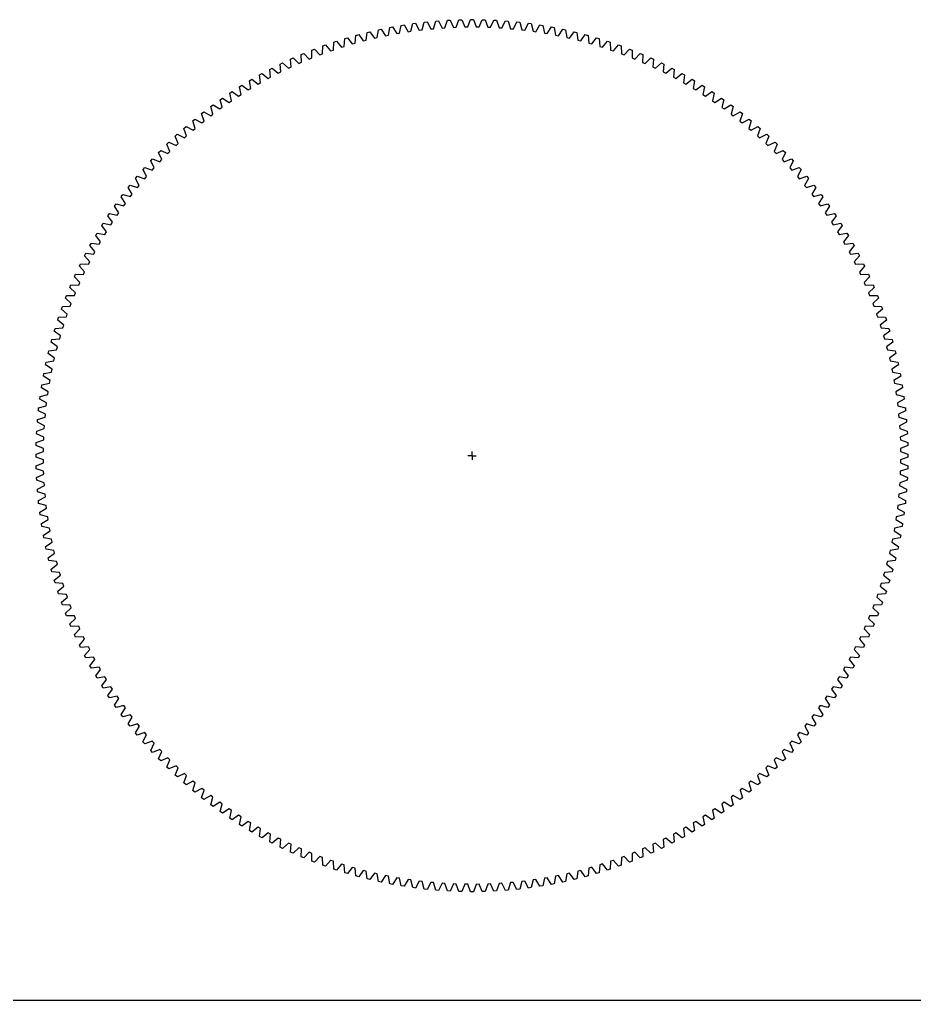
# Model space of a CAD drawing. Header units: millimetres. Extents: x -625 to 2141, y 5 to 1552.
# Drawn here: x -373.2 to -263.3, y 5 to 125.5 of the extents above; entities that cross this region are included whole.
import ezdxf

# ---------------------------------------------------------------- set-up
doc = ezdxf.new("R2010")
doc.units = ezdxf.units.MM

msp = doc.modelspace()

# ---------------------------------------------------------------- linework, layer by layer
at = {"color": 7, "true_color": 0xffffff}
for p, q in [((-322.35, 124.35), (-322.08, 125.28)), ((-322.08, 125.28), (-321.73, 125.31)), ((-321.73, 125.31), (-321.31, 124.43)), ((-320.96, 124.46), (-320.65, 125.38)), ((-320.65, 125.38), (-320.31, 125.4)), ((-320.31, 125.4), (-319.91, 124.51)), ((-319.56, 124.53), (-319.23, 125.44)), ((-319.23, 125.44), (-318.88, 125.45)), ((-318.88, 125.45), (-318.51, 124.56)), ((-318.15, 124.56), (-317.8, 125.46)), ((-317.8, 125.46), (-317.46, 125.46)), ((-317.46, 125.46), (-317.11, 124.56)), ((-316.75, 124.56), (-316.38, 125.45)), ((-316.38, 125.45), (-316.03, 125.44)), ((-316.03, 125.44), (-315.7, 124.53)), ((-315.35, 124.52), (-314.95, 125.4)), ((-314.95, 125.4), (-314.61, 125.38)), ((-314.61, 125.38), (-314.3, 124.46)), ((-313.95, 124.44), (-313.53, 125.31)), ((-313.53, 125.31), (-313.18, 125.28)), ((-313.18, 125.28), (-312.91, 124.35)), ((-329.27, 123.26), (-329.12, 124.22)), ((-329.12, 124.22), (-328.78, 124.29)), ((-328.78, 124.29), (-328.25, 123.48)), ((-327.9, 123.55), (-327.72, 124.5)), ((-327.72, 124.5), (-327.38, 124.57)), ((-327.38, 124.57), (-326.87, 123.75)), ((-326.52, 123.81), (-326.32, 124.75)), ((-326.32, 124.75), (-325.98, 124.81)), ((-325.98, 124.81), (-325.49, 123.97)), ((-325.14, 124.03), (-324.91, 124.97)), ((-324.91, 124.97), (-324.56, 125.01)), ((-324.56, 125.01), (-324.1, 124.16)), ((-323.75, 124.21), (-323.5, 125.14)), ((-323.5, 125.14), (-323.15, 125.18)), ((-323.15, 125.18), (-322.7, 124.32)), ((-312.55, 124.32), (-312.11, 125.18)), ((-312.11, 125.18), (-311.76, 125.14)), ((-311.76, 125.14), (-311.51, 124.21)), ((-311.16, 124.17), (-310.7, 125.01)), ((-310.7, 125.01), (-310.35, 124.97)), ((-310.35, 124.97), (-310.12, 124.03)), ((-309.77, 123.98), (-309.28, 124.81)), ((-309.28, 124.81), (-308.94, 124.75)), ((-308.94, 124.75), (-308.74, 123.81)), ((-308.39, 123.75), (-307.88, 124.57)), ((-307.88, 124.57), (-307.54, 124.5)), ((-307.54, 124.5), (-307.36, 123.55)), ((-307.01, 123.48), (-306.48, 124.29)), ((-306.48, 124.29), (-306.14, 124.22)), ((-306.14, 124.22), (-305.99, 123.26)), ((-333.33, 122.17), (-333.26, 123.13)), ((-333.26, 123.13), (-332.92, 123.23)), ((-332.92, 123.23), (-332.33, 122.47)), ((-331.99, 122.57), (-331.89, 123.53)), ((-331.89, 123.53), (-331.55, 123.62)), ((-331.55, 123.62), (-330.98, 122.84)), ((-330.63, 122.93), (-330.51, 123.89)), ((-330.51, 123.89), (-330.17, 123.97)), ((-330.17, 123.97), (-329.62, 123.18)), ((-305.64, 123.18), (-305.09, 123.97)), ((-305.09, 123.97), (-304.75, 123.89)), ((-304.75, 123.89), (-304.63, 122.93)), ((-304.28, 122.85), (-303.71, 123.62)), ((-303.71, 123.62), (-303.37, 123.53)), ((-303.37, 123.53), (-303.27, 122.57)), ((-302.93, 122.47), (-302.34, 123.23)), ((-302.34, 123.23), (-302, 123.13)), ((-302, 123.13), (-301.93, 122.17)), ((-337.29, 121.72), (-336.97, 121.85)), ((-337.29, 120.76), (-337.29, 121.72)), ((-336.97, 121.85), (-336.31, 121.14)), ((-335.98, 121.26), (-335.96, 122.23)), ((-335.96, 122.23), (-335.63, 122.35)), ((-335.63, 122.35), (-335, 121.62)), ((-334.66, 121.73), (-334.61, 122.7)), ((-334.61, 122.7), (-334.28, 122.81)), ((-334.28, 122.81), (-333.67, 122.06)), ((-301.59, 122.06), (-300.98, 122.81)), ((-300.98, 122.81), (-300.65, 122.7)), ((-300.65, 122.7), (-300.6, 121.73)), ((-300.26, 121.62), (-299.63, 122.35)), ((-299.63, 122.35), (-299.3, 122.23)), ((-299.3, 122.23), (-299.28, 121.26)), ((-298.95, 121.14), (-298.29, 121.85)), ((-298.29, 121.85), (-297.97, 121.72)), ((-297.97, 121.72), (-297.97, 120.75)), ((-339.92, 120.61), (-339.6, 120.75)), ((-339.86, 119.64), (-339.92, 120.61)), ((-339.6, 120.75), (-338.91, 120.07)), ((-338.61, 121.18), (-338.29, 121.32)), ((-338.58, 120.22), (-338.61, 121.18)), ((-338.29, 121.32), (-337.62, 120.62)), ((-297.64, 120.62), (-296.97, 121.32)), ((-296.97, 121.32), (-296.65, 121.18)), ((-296.65, 121.18), (-296.68, 120.21)), ((-296.35, 120.07), (-295.66, 120.75)), ((-295.66, 120.75), (-295.34, 120.61)), ((-295.34, 120.61), (-295.4, 119.64)), ((-342.48, 119.35), (-342.17, 119.51)), ((-342.37, 118.39), (-342.48, 119.35)), ((-342.17, 119.51), (-341.44, 118.87)), ((-341.2, 119.99), (-340.89, 120.15)), ((-341.13, 119.03), (-341.2, 119.99)), ((-340.89, 120.15), (-340.18, 119.49)), ((-295.08, 119.49), (-294.37, 120.15)), ((-294.37, 120.15), (-294.05, 119.99)), ((-294.05, 119.99), (-294.14, 119.03)), ((-293.82, 118.87), (-293.09, 119.51)), ((-293.09, 119.51), (-292.78, 119.35)), ((-292.78, 119.35), (-292.89, 118.39)), ((-344.97, 117.96), (-344.66, 118.14)), ((-344.66, 118.14), (-343.91, 117.54)), ((-343.73, 118.67), (-343.42, 118.84)), ((-343.6, 117.72), (-343.73, 118.67)), ((-343.42, 118.84), (-342.68, 118.22)), ((-292.58, 118.22), (-291.84, 118.84)), ((-291.84, 118.84), (-291.53, 118.67)), ((-291.53, 118.67), (-291.66, 117.71)), ((-291.35, 117.54), (-290.6, 118.14)), ((-290.6, 118.14), (-290.29, 117.96)), ((-346.18, 117.22), (-345.89, 117.4)), ((-346, 116.27), (-346.18, 117.22)), ((-345.89, 117.4), (-345.11, 116.82)), ((-344.81, 117.01), (-344.97, 117.96)), ((-290.29, 117.96), (-290.45, 117.01)), ((-290.15, 116.82), (-289.37, 117.4)), ((-289.37, 117.4), (-289.08, 117.22)), ((-289.08, 117.22), (-289.26, 116.27)), ((-348.55, 115.63), (-348.27, 115.83)), ((-348.32, 114.7), (-348.55, 115.63)), ((-348.27, 115.83), (-347.46, 115.3)), ((-347.38, 116.44), (-347.09, 116.63)), ((-347.17, 115.5), (-347.38, 116.44)), ((-347.09, 116.63), (-346.3, 116.07)), ((-288.96, 116.08), (-288.17, 116.63)), ((-288.17, 116.63), (-287.88, 116.44)), ((-287.88, 116.44), (-288.09, 115.5)), ((-287.8, 115.3), (-286.99, 115.83)), ((-286.99, 115.83), (-286.71, 115.63)), ((-286.71, 115.63), (-286.94, 114.69)), ((-349.71, 114.79), (-349.43, 115)), ((-349.45, 113.86), (-349.71, 114.79)), ((-349.43, 115), (-348.61, 114.49)), ((-286.65, 114.49), (-285.83, 115)), ((-285.83, 115), (-285.55, 114.79)), ((-285.55, 114.79), (-285.81, 113.86)), ((-351.94, 113.03), (-351.67, 113.25)), ((-351.67, 113.25), (-350.83, 112.78)), ((-350.84, 113.92), (-350.56, 114.14)), ((-350.55, 113), (-350.84, 113.92)), ((-350.56, 114.14), (-349.73, 113.65)), ((-285.53, 113.65), (-284.7, 114.14)), ((-284.42, 113.93), (-284.71, 113)), ((-284.7, 114.14), (-284.42, 113.93)), ((-284.43, 112.78), (-283.59, 113.25)), ((-283.59, 113.25), (-283.32, 113.03)), ((-353.02, 112.1), (-352.76, 112.33)), ((-352.69, 111.19), (-353.02, 112.1)), ((-352.76, 112.33), (-351.9, 111.88)), ((-351.64, 112.11), (-351.94, 113.03)), ((-283.32, 113.03), (-283.62, 112.11)), ((-283.35, 111.88), (-282.5, 112.33)), ((-282.24, 112.1), (-282.57, 111.19)), ((-282.5, 112.33), (-282.24, 112.1)), ((-354.08, 111.14), (-353.83, 111.38)), ((-353.73, 110.24), (-354.08, 111.14)), ((-353.83, 111.38), (-352.96, 110.95)), ((-282.3, 110.95), (-281.43, 111.38)), ((-281.18, 111.14), (-281.53, 110.24)), ((-281.43, 111.38), (-281.18, 111.14)), ((-355.11, 110.16), (-354.86, 110.4)), ((-354.74, 109.27), (-355.11, 110.16)), ((-354.86, 110.4), (-353.98, 110)), ((-281.28, 110), (-280.4, 110.4)), ((-280.15, 110.16), (-280.53, 109.27)), ((-280.4, 110.4), (-280.15, 110.16)), ((-356.12, 109.15), (-355.87, 109.4)), ((-355.72, 108.27), (-356.12, 109.15)), ((-355.87, 109.4), (-354.98, 109.02)), ((-280.27, 109.02), (-279.39, 109.4)), ((-279.14, 109.15), (-279.54, 108.27)), ((-279.39, 109.4), (-279.14, 109.15)), ((-358.04, 107.04), (-357.81, 107.31)), ((-357.81, 107.31), (-356.91, 106.98)), ((-357.1, 108.11), (-356.86, 108.37)), ((-356.67, 107.24), (-357.1, 108.11)), ((-356.86, 108.37), (-355.96, 108.01)), ((-279.3, 108.01), (-278.4, 108.36)), ((-278.16, 108.11), (-278.59, 107.24)), ((-278.4, 108.36), (-278.16, 108.11)), ((-278.35, 106.98), (-277.44, 107.31)), ((-277.44, 107.31), (-277.21, 107.04)), ((-358.97, 105.96), (-358.74, 106.23)), ((-358.74, 106.23), (-357.82, 105.92)), ((-357.6, 106.19), (-358.04, 107.04)), ((-277.21, 107.04), (-277.66, 106.19)), ((-277.43, 105.92), (-276.52, 106.23)), ((-276.52, 106.23), (-276.29, 105.96)), ((-359.86, 104.84), (-359.64, 105.12)), ((-359.37, 104.01), (-359.86, 104.84)), ((-359.64, 105.12), (-358.72, 104.84)), ((-358.5, 105.11), (-358.97, 105.96)), ((-276.29, 105.96), (-276.77, 105.11)), ((-276.54, 104.84), (-275.62, 105.12)), ((-275.4, 104.84), (-275.9, 104.01)), ((-275.62, 105.12), (-275.4, 104.84)), ((-360.72, 103.71), (-360.51, 103.99)), ((-360.2, 102.89), (-360.72, 103.71)), ((-360.51, 103.99), (-359.58, 103.73)), ((-275.68, 103.73), (-274.75, 103.99)), ((-274.54, 103.71), (-275.06, 102.89)), ((-274.75, 103.99), (-274.54, 103.71)), ((-361.55, 102.55), (-361.35, 102.84)), ((-361.01, 101.75), (-361.55, 102.55)), ((-361.35, 102.84), (-360.41, 102.6)), ((-274.85, 102.6), (-273.91, 102.84)), ((-273.71, 102.55), (-274.25, 101.75)), ((-273.91, 102.84), (-273.71, 102.55)), ((-362.35, 101.37), (-362.16, 101.66)), ((-361.79, 100.58), (-362.35, 101.37)), ((-362.16, 101.66), (-361.21, 101.45)), ((-274.05, 101.45), (-273.1, 101.66)), ((-272.91, 101.37), (-273.47, 100.58)), ((-273.1, 101.66), (-272.91, 101.37)), ((-363.12, 100.17), (-362.93, 100.47)), ((-362.54, 99.4), (-363.12, 100.17)), ((-362.93, 100.47), (-361.98, 100.28)), ((-273.27, 100.28), (-272.33, 100.47)), ((-272.14, 100.17), (-272.72, 99.39)), ((-272.33, 100.47), (-272.14, 100.17)), ((-363.85, 98.95), (-363.68, 99.25)), ((-363.26, 98.19), (-363.85, 98.95)), ((-363.68, 99.25), (-362.72, 99.09)), ((-272.54, 99.09), (-271.58, 99.25)), ((-271.4, 98.95), (-272.01, 98.19)), ((-271.58, 99.25), (-271.4, 98.95)), ((-364.56, 97.71), (-364.39, 98.01)), ((-363.94, 96.97), (-364.56, 97.71)), ((-364.39, 98.01), (-363.43, 97.88)), ((-271.83, 97.88), (-270.87, 98.01)), ((-270.7, 97.71), (-271.32, 96.96)), ((-270.87, 98.01), (-270.7, 97.71)), ((-365.23, 96.45), (-365.07, 96.76)), ((-364.59, 95.72), (-365.23, 96.45)), ((-365.07, 96.76), (-364.1, 96.65)), ((-271.15, 96.65), (-270.19, 96.76)), ((-270.03, 96.45), (-270.67, 95.72)), ((-270.19, 96.76), (-270.03, 96.45)), ((-365.86, 95.17), (-365.71, 95.49)), ((-365.21, 94.47), (-365.86, 95.17)), ((-365.71, 95.49), (-364.75, 95.41)), ((-270.51, 95.41), (-269.55, 95.49)), ((-269.4, 95.17), (-270.05, 94.46)), ((-269.55, 95.49), (-269.4, 95.17)), ((-366.47, 93.88), (-366.32, 94.2)), ((-366.32, 94.2), (-365.36, 94.15)), ((-269.9, 94.15), (-268.94, 94.2)), ((-268.94, 94.2), (-268.79, 93.88)), ((-367.03, 92.57), (-366.9, 92.9)), ((-366.9, 92.9), (-365.93, 92.87)), ((-365.79, 93.19), (-366.47, 93.88)), ((-268.79, 93.88), (-269.47, 93.19)), ((-269.33, 92.87), (-268.36, 92.9)), ((-268.36, 92.9), (-268.23, 92.57)), ((-367.57, 91.25), (-367.44, 91.58)), ((-367.44, 91.58), (-366.47, 91.57)), ((-366.34, 91.9), (-367.03, 92.57)), ((-268.23, 92.57), (-268.92, 91.9)), ((-268.79, 91.57), (-267.82, 91.58)), ((-267.82, 91.58), (-267.69, 91.25)), ((-366.86, 90.6), (-367.57, 91.25)), ((-267.69, 91.25), (-268.41, 90.6)), ((-368.06, 89.91), (-367.95, 90.24)), ((-367.34, 89.28), (-368.06, 89.91)), ((-367.95, 90.24), (-366.98, 90.27)), ((-268.28, 90.27), (-267.31, 90.24)), ((-267.2, 89.91), (-267.93, 89.28)), ((-267.31, 90.24), (-267.2, 89.91)), ((-368.52, 88.57), (-368.42, 88.9)), ((-367.78, 87.95), (-368.52, 88.57)), ((-368.42, 88.9), (-367.45, 88.95)), ((-267.81, 88.95), (-266.84, 88.9)), ((-266.73, 88.57), (-267.48, 87.95)), ((-266.84, 88.9), (-266.73, 88.57)), ((-368.95, 87.21), (-368.85, 87.54)), ((-368.19, 86.61), (-368.95, 87.21)), ((-368.85, 87.54), (-367.88, 87.61)), ((-267.37, 87.61), (-266.41, 87.54)), ((-266.31, 87.21), (-267.07, 86.61)), ((-266.41, 87.54), (-266.31, 87.21)), ((-369.34, 85.83), (-369.25, 86.17)), ((-368.56, 85.26), (-369.34, 85.83)), ((-369.25, 86.17), (-368.28, 86.27)), ((-266.97, 86.27), (-266.01, 86.17)), ((-265.92, 85.83), (-266.7, 85.26)), ((-266.01, 86.17), (-265.92, 85.83)), ((-369.69, 84.45), (-369.61, 84.79)), ((-368.9, 83.9), (-369.69, 84.45)), ((-369.61, 84.79), (-368.65, 84.92)), ((-266.61, 84.92), (-265.65, 84.79)), ((-265.57, 84.45), (-266.36, 83.9)), ((-265.65, 84.79), (-265.57, 84.45)), ((-370.01, 83.06), (-369.93, 83.4)), ((-369.93, 83.4), (-368.98, 83.55)), ((-266.28, 83.55), (-265.33, 83.4)), ((-265.33, 83.4), (-265.25, 83.06)), ((-370.28, 81.66), (-370.22, 82.01)), ((-370.22, 82.01), (-369.27, 82.18)), ((-369.2, 82.53), (-370.01, 83.06)), ((-265.25, 83.06), (-266.06, 82.53)), ((-265.99, 82.18), (-265.04, 82.01)), ((-265.04, 82.01), (-264.97, 81.66)), ((-370.47, 80.6), (-369.52, 80.81)), ((-369.46, 81.15), (-370.28, 81.66)), ((-264.97, 81.66), (-265.8, 81.15)), ((-265.73, 80.81), (-264.79, 80.6)), ((-370.53, 80.26), (-370.47, 80.6)), ((-369.69, 79.77), (-370.53, 80.26)), ((-264.73, 80.26), (-265.57, 79.77)), ((-264.79, 80.6), (-264.73, 80.26)), ((-370.73, 78.85), (-370.68, 79.19)), ((-369.88, 78.38), (-370.73, 78.85)), ((-370.68, 79.19), (-369.74, 79.42)), ((-265.52, 79.42), (-264.58, 79.19)), ((-264.53, 78.85), (-265.38, 78.38)), ((-264.58, 79.19), (-264.53, 78.85)), ((-370.89, 77.43), (-370.86, 77.78)), ((-370.04, 76.99), (-370.89, 77.43)), ((-370.86, 77.78), (-369.92, 78.03)), ((-265.33, 78.03), (-264.4, 77.78)), ((-264.36, 77.43), (-265.22, 76.99)), ((-264.4, 77.78), (-264.36, 77.43)), ((-371.02, 76.01), (-371, 76.36)), ((-370.15, 75.59), (-371.02, 76.01)), ((-371, 76.36), (-370.07, 76.64)), ((-265.19, 76.64), (-264.26, 76.36)), ((-264.24, 76.01), (-265.11, 75.59)), ((-264.26, 76.36), (-264.24, 76.01)), ((-371.11, 74.59), (-371.09, 74.94)), ((-371.09, 74.94), (-370.17, 75.24)), ((-265.08, 75.24), (-264.17, 74.94)), ((-264.17, 74.94), (-264.15, 74.59)), ((-371.17, 73.16), (-371.16, 73.51)), ((-371.16, 73.51), (-370.24, 73.84)), ((-370.23, 74.19), (-371.11, 74.59)), ((-264.15, 74.59), (-265.03, 74.19)), ((-265.01, 73.84), (-264.1, 73.51)), ((-264.1, 73.51), (-264.09, 73.16)), ((-371.18, 72.09), (-370.28, 72.44)), ((-370.27, 72.79), (-371.17, 73.16)), ((-264.09, 73.16), (-264.99, 72.79)), ((-264.98, 72.44), (-264.08, 72.09)), ((-371.18, 71.74), (-371.18, 72.09)), ((-370.28, 71.39), (-371.18, 71.74)), ((-264.08, 71.74), (-264.98, 71.39)), ((-264.08, 72.09), (-264.08, 71.74)), ((-371.17, 70.66), (-370.27, 71.04)), ((-371.16, 70.31), (-371.17, 70.66)), ((-370.25, 69.99), (-371.16, 70.31)), ((-264.1, 70.31), (-265.02, 69.99)), ((-264.98, 71.04), (-264.09, 70.66)), ((-264.09, 70.66), (-264.1, 70.31)), ((-371.11, 69.24), (-370.23, 69.63)), ((-371.09, 68.89), (-371.11, 69.24)), ((-370.18, 68.59), (-371.09, 68.89)), ((-264.17, 68.89), (-265.08, 68.59)), ((-265.03, 69.63), (-264.15, 69.24)), ((-264.15, 69.24), (-264.17, 68.89)), ((-371.02, 67.81), (-370.15, 68.24)), ((-370.99, 67.47), (-371.02, 67.81)), ((-370.07, 67.19), (-370.99, 67.47)), ((-264.26, 67.47), (-265.19, 67.19)), ((-265.11, 68.24), (-264.24, 67.81)), ((-264.24, 67.81), (-264.26, 67.47)), ((-370.9, 66.39), (-370.03, 66.84)), ((-370.86, 66.05), (-370.9, 66.39)), ((-265.22, 66.84), (-264.36, 66.39)), ((-264.36, 66.39), (-264.4, 66.05)), ((-369.93, 65.8), (-370.86, 66.05)), ((-370.73, 64.98), (-369.88, 65.45)), ((-265.38, 65.44), (-264.53, 64.98)), ((-264.4, 66.05), (-265.34, 65.8)), ((-370.68, 64.63), (-370.73, 64.98)), ((-369.74, 64.41), (-370.68, 64.63)), ((-370.53, 63.57), (-369.69, 64.06)), ((-265.57, 64.06), (-264.73, 63.57)), ((-264.58, 64.63), (-265.52, 64.41)), ((-264.53, 64.98), (-264.58, 64.63)), ((-370.47, 63.22), (-370.53, 63.57)), ((-369.53, 63.02), (-370.47, 63.22)), ((-370.28, 62.16), (-369.46, 62.67)), ((-265.79, 62.67), (-264.97, 62.16)), ((-264.79, 63.22), (-265.74, 63.02)), ((-264.73, 63.57), (-264.79, 63.22)), ((-370.22, 61.82), (-370.28, 62.16)), ((-369.27, 61.64), (-370.22, 61.82)), ((-265.04, 61.82), (-265.99, 61.64)), ((-264.97, 62.16), (-265.04, 61.82)), ((-370.01, 60.76), (-369.2, 61.3)), ((-369.93, 60.42), (-370.01, 60.76)), ((-368.98, 60.27), (-369.93, 60.42)), ((-265.33, 60.42), (-266.28, 60.27)), ((-266.06, 61.3), (-265.25, 60.76)), ((-265.25, 60.76), (-265.33, 60.42)), ((-369.69, 59.37), (-368.9, 59.93)), ((-369.61, 59.03), (-369.69, 59.37)), ((-368.65, 58.91), (-369.61, 59.03)), ((-265.65, 59.03), (-266.61, 58.91)), ((-266.36, 59.93), (-265.57, 59.37)), ((-265.57, 59.37), (-265.65, 59.03)), ((-369.34, 57.99), (-368.56, 58.57)), ((-369.25, 57.66), (-369.34, 57.99)), ((-266.7, 58.57), (-265.92, 57.99)), ((-265.92, 57.99), (-266.01, 57.66)), ((-368.29, 57.56), (-369.25, 57.66)), ((-368.95, 56.62), (-368.19, 57.22)), ((-368.85, 56.29), (-368.95, 56.62)), ((-267.07, 57.22), (-266.31, 56.62)), ((-266.01, 57.66), (-266.98, 57.56)), ((-266.31, 56.62), (-266.41, 56.29)), ((-367.89, 56.21), (-368.85, 56.29)), ((-368.52, 55.26), (-367.78, 55.88)), ((-267.48, 55.87), (-266.73, 55.26)), ((-266.41, 56.29), (-267.38, 56.21)), ((-368.41, 54.93), (-368.52, 55.26)), ((-367.45, 54.88), (-368.41, 54.93)), ((-368.06, 53.91), (-367.33, 54.55)), ((-267.92, 54.55), (-267.2, 53.91)), ((-266.84, 54.93), (-267.81, 54.88)), ((-266.73, 55.26), (-266.84, 54.93)), ((-367.94, 53.58), (-368.06, 53.91)), ((-366.98, 53.56), (-367.94, 53.58)), ((-367.57, 52.58), (-366.85, 53.23)), ((-268.4, 53.23), (-267.69, 52.58)), ((-267.31, 53.58), (-268.28, 53.56)), ((-267.2, 53.91), (-267.31, 53.58)), ((-367.44, 52.25), (-367.57, 52.58)), ((-366.47, 52.25), (-367.44, 52.25)), ((-367.03, 51.25), (-366.34, 51.93)), ((-268.92, 51.92), (-268.23, 51.25)), ((-267.82, 52.25), (-268.79, 52.25)), ((-267.69, 52.58), (-267.82, 52.25)), ((-366.9, 50.93), (-367.03, 51.25)), ((-365.93, 50.96), (-366.9, 50.93)), ((-366.47, 49.94), (-365.79, 50.64)), ((-269.47, 50.64), (-268.79, 49.94)), ((-268.36, 50.93), (-269.33, 50.96)), ((-268.23, 51.25), (-268.36, 50.93)), ((-366.32, 49.63), (-366.47, 49.94)), ((-365.36, 49.68), (-366.32, 49.63)), ((-268.94, 49.63), (-269.9, 49.68)), ((-268.79, 49.94), (-268.94, 49.63)), ((-365.86, 48.65), (-365.21, 49.36)), ((-365.71, 48.34), (-365.86, 48.65)), ((-364.75, 48.42), (-365.71, 48.34)), ((-269.55, 48.34), (-270.51, 48.42)), ((-270.05, 49.36), (-269.4, 48.65)), ((-269.4, 48.65), (-269.55, 48.34)), ((-365.23, 47.38), (-364.59, 48.1)), ((-365.07, 47.07), (-365.23, 47.38)), ((-364.11, 47.17), (-365.07, 47.07)), ((-270.19, 47.07), (-271.15, 47.17)), ((-270.67, 48.1), (-270.03, 47.38)), ((-270.03, 47.38), (-270.19, 47.07)), ((-364.56, 46.12), (-363.94, 46.86)), ((-364.39, 45.81), (-364.56, 46.12)), ((-363.43, 45.94), (-364.39, 45.81)), ((-270.87, 45.81), (-271.83, 45.94)), ((-271.32, 46.86), (-270.7, 46.12)), ((-270.7, 46.12), (-270.87, 45.81)), ((-363.85, 44.88), (-363.25, 45.64)), ((-363.68, 44.58), (-363.85, 44.88)), ((-362.72, 44.73), (-363.68, 44.58)), ((-271.58, 44.58), (-272.54, 44.73)), ((-272, 45.64), (-271.41, 44.88)), ((-271.41, 44.88), (-271.58, 44.58)), ((-363.12, 43.66), (-362.54, 44.43)), ((-362.93, 43.36), (-363.12, 43.66)), ((-361.98, 43.54), (-362.93, 43.36)), ((-272.33, 43.36), (-273.28, 43.54)), ((-272.72, 44.43), (-272.14, 43.66)), ((-272.14, 43.66), (-272.33, 43.36)), ((-362.35, 42.46), (-361.79, 43.25)), ((-362.16, 42.17), (-362.35, 42.46)), ((-361.21, 42.37), (-362.16, 42.17)), ((-273.1, 42.17), (-274.05, 42.37)), ((-273.47, 43.25), (-272.91, 42.46)), ((-272.91, 42.46), (-273.1, 42.17)), ((-361.55, 41.28), (-361.01, 42.08)), ((-361.35, 40.99), (-361.55, 41.28)), ((-360.41, 41.22), (-361.35, 40.99)), ((-273.91, 40.99), (-274.85, 41.22)), ((-274.25, 42.08), (-273.71, 41.28)), ((-273.71, 41.28), (-273.91, 40.99)), ((-360.72, 40.12), (-360.2, 40.94)), ((-360.51, 39.84), (-360.72, 40.12)), ((-359.58, 40.09), (-360.51, 39.84)), ((-359.86, 38.98), (-359.36, 39.81)), ((-275.89, 39.81), (-275.4, 38.98)), ((-274.75, 39.84), (-275.68, 40.1)), ((-275.05, 40.94), (-274.54, 40.12)), ((-274.54, 40.12), (-274.75, 39.84)), ((-359.64, 38.71), (-359.86, 38.98)), ((-358.72, 38.99), (-359.64, 38.71)), ((-358.97, 37.87), (-358.49, 38.71)), ((-276.76, 38.71), (-276.29, 37.87)), ((-275.62, 38.71), (-276.54, 38.99)), ((-275.4, 38.98), (-275.62, 38.71)), ((-358.74, 37.6), (-358.97, 37.87)), ((-357.83, 37.91), (-358.74, 37.6)), ((-358.05, 36.78), (-357.6, 37.64)), ((-277.66, 37.64), (-277.21, 36.78)), ((-276.52, 37.6), (-277.43, 37.91)), ((-276.29, 37.87), (-276.52, 37.6)), ((-357.81, 36.52), (-358.05, 36.78)), ((-356.91, 36.85), (-357.81, 36.52)), ((-357.1, 35.72), (-356.67, 36.59)), ((-278.59, 36.59), (-278.16, 35.72)), ((-277.44, 36.52), (-278.35, 36.85)), ((-277.21, 36.78), (-277.44, 36.52)), ((-356.86, 35.46), (-357.1, 35.72)), ((-355.96, 35.82), (-356.86, 35.46)), ((-356.12, 34.68), (-355.72, 35.56)), ((-279.54, 35.56), (-279.14, 34.68)), ((-278.4, 35.46), (-279.3, 35.82)), ((-278.16, 35.72), (-278.4, 35.46)), ((-355.87, 34.43), (-356.12, 34.68)), ((-354.99, 34.81), (-355.87, 34.43)), ((-355.11, 33.67), (-354.73, 34.56)), ((-353.98, 33.83), (-354.86, 33.43)), ((-280.4, 33.43), (-281.28, 33.83)), ((-280.52, 34.56), (-280.15, 33.67)), ((-279.39, 34.43), (-280.28, 34.81)), ((-279.14, 34.68), (-279.39, 34.43)), ((-354.86, 33.43), (-355.11, 33.67)), ((-354.08, 32.68), (-353.73, 33.58)), ((-353.82, 32.45), (-354.08, 32.68)), ((-352.96, 32.87), (-353.82, 32.45)), ((-353.02, 31.73), (-352.69, 32.64)), ((-282.56, 32.64), (-282.24, 31.73)), ((-281.43, 32.45), (-282.3, 32.87)), ((-281.53, 33.58), (-281.18, 32.68)), ((-281.18, 32.68), (-281.43, 32.45)), ((-280.15, 33.67), (-280.4, 33.43)), ((-352.76, 31.5), (-353.02, 31.73)), ((-351.91, 31.95), (-352.76, 31.5)), ((-351.94, 30.8), (-351.64, 31.72)), ((-283.62, 31.72), (-283.32, 30.8)), ((-282.5, 31.5), (-283.36, 31.95)), ((-282.24, 31.73), (-282.5, 31.5)), ((-351.67, 30.58), (-351.94, 30.8)), ((-350.83, 31.05), (-351.67, 30.58)), ((-350.84, 29.9), (-350.55, 30.83)), ((-349.73, 30.18), (-350.56, 29.69)), ((-284.7, 29.69), (-285.53, 30.18)), ((-284.7, 30.83), (-284.42, 29.9)), ((-283.59, 30.58), (-284.43, 31.05)), ((-283.32, 30.8), (-283.59, 30.58)), ((-350.56, 29.69), (-350.84, 29.9)), ((-349.71, 29.03), (-349.45, 29.97)), ((-349.42, 28.82), (-349.71, 29.03)), ((-348.61, 29.34), (-349.42, 28.82)), ((-348.55, 28.19), (-348.32, 29.13)), ((-286.94, 29.13), (-286.71, 28.19)), ((-285.83, 28.82), (-286.65, 29.34)), ((-285.55, 29.03), (-285.83, 28.82)), ((-285.81, 29.96), (-285.55, 29.03)), ((-284.42, 29.9), (-284.7, 29.69)), ((-348.27, 27.99), (-348.55, 28.19)), ((-347.46, 28.53), (-348.27, 27.99)), ((-347.38, 27.39), (-347.17, 28.33)), ((-346.3, 27.75), (-347.09, 27.19)), ((-288.17, 27.19), (-288.96, 27.75)), ((-288.09, 28.33), (-287.88, 27.39)), ((-286.99, 27.99), (-287.8, 28.53)), ((-286.71, 28.19), (-286.99, 27.99)), ((-347.09, 27.19), (-347.38, 27.39)), ((-346.18, 26.61), (-346, 27.56)), ((-345.89, 26.42), (-346.18, 26.61)), ((-345.11, 27), (-345.89, 26.42)), ((-344.97, 25.87), (-344.81, 26.82)), ((-290.45, 26.82), (-290.29, 25.87)), ((-289.37, 26.42), (-290.15, 27)), ((-289.08, 26.61), (-289.37, 26.42)), ((-289.26, 27.56), (-289.08, 26.61)), ((-287.88, 27.39), (-288.17, 27.19)), ((-344.66, 25.69), (-344.97, 25.87)), ((-343.91, 26.29), (-344.66, 25.69)), ((-343.73, 25.15), (-343.6, 26.11)), ((-342.68, 25.6), (-343.42, 24.99)), ((-342.48, 24.48), (-342.37, 25.44)), ((-292.89, 25.44), (-292.78, 24.48)), ((-291.83, 24.98), (-292.58, 25.61)), ((-291.66, 26.11), (-291.53, 25.15)), ((-290.59, 25.69), (-291.35, 26.29)), ((-290.29, 25.87), (-290.59, 25.69)), ((-343.42, 24.99), (-343.73, 25.15)), ((-342.17, 24.32), (-342.48, 24.48)), ((-341.44, 24.95), (-342.17, 24.32)), ((-341.2, 23.83), (-341.12, 24.8)), ((-340.18, 24.34), (-340.89, 23.68)), ((-339.92, 23.22), (-339.86, 24.19)), ((-295.4, 24.19), (-295.34, 23.22)), ((-294.37, 23.68), (-295.08, 24.34)), ((-294.13, 24.79), (-294.05, 23.83)), ((-293.09, 24.31), (-293.82, 24.95)), ((-292.78, 24.48), (-293.09, 24.31)), ((-291.53, 25.15), (-291.83, 24.98)), ((-340.89, 23.68), (-341.2, 23.83)), ((-339.6, 23.08), (-339.92, 23.22)), ((-338.91, 23.75), (-339.6, 23.08)), ((-338.61, 22.64), (-338.58, 23.61)), ((-337.62, 23.2), (-338.29, 22.51)), ((-337.29, 22.1), (-337.29, 23.07)), ((-297.97, 23.07), (-297.97, 22.1)), ((-296.97, 22.51), (-297.64, 23.2)), ((-296.68, 23.61), (-296.65, 22.65)), ((-295.66, 23.08), (-296.35, 23.75)), ((-295.34, 23.22), (-295.66, 23.08)), ((-294.05, 23.83), (-294.37, 23.68)), ((-338.29, 22.51), (-338.61, 22.64)), ((-336.97, 21.98), (-337.29, 22.1)), ((-336.31, 22.69), (-336.97, 21.98)), ((-335.96, 21.6), (-335.98, 22.57)), ((-335, 22.21), (-335.63, 21.48)), ((-334.61, 21.13), (-334.66, 22.09)), ((-333.67, 21.76), (-334.28, 21.02)), ((-300.98, 21.02), (-301.59, 21.77)), ((-300.6, 22.09), (-300.65, 21.13)), ((-299.63, 21.48), (-300.26, 22.21)), ((-299.28, 22.56), (-299.3, 21.6)), ((-298.29, 21.98), (-298.95, 22.69)), ((-297.97, 22.1), (-298.29, 21.98)), ((-296.65, 22.65), (-296.97, 22.51)), ((-335.63, 21.48), (-335.96, 21.6)), ((-334.28, 21.02), (-334.61, 21.13)), ((-333.26, 20.69), (-333.33, 21.66)), ((-332.92, 20.59), (-333.26, 20.69)), ((-332.33, 21.35), (-332.92, 20.59)), ((-331.89, 20.3), (-331.99, 21.26)), ((-330.98, 20.98), (-331.55, 20.2)), ((-330.51, 19.93), (-330.63, 20.89)), ((-329.62, 20.64), (-330.17, 19.85)), ((-329.12, 19.61), (-329.27, 20.57)), ((-305.99, 20.56), (-306.14, 19.61)), ((-305.09, 19.85), (-305.64, 20.65)), ((-304.63, 20.89), (-304.75, 19.93)), ((-303.71, 20.2), (-304.28, 20.98)), ((-303.27, 21.26), (-303.37, 20.3)), ((-302.34, 20.59), (-302.93, 21.36)), ((-302, 20.69), (-302.34, 20.59)), ((-301.93, 21.66), (-302, 20.69)), ((-300.65, 21.13), (-300.98, 21.02)), ((-299.3, 21.6), (-299.63, 21.48)), ((-331.55, 20.2), (-331.89, 20.3)), ((-330.17, 19.85), (-330.51, 19.93)), ((-328.78, 19.54), (-329.12, 19.61)), ((-328.25, 20.34), (-328.78, 19.54)), ((-327.72, 19.32), (-327.9, 20.27)), ((-327.38, 19.26), (-327.72, 19.32)), ((-326.87, 20.08), (-327.38, 19.26)), ((-326.32, 19.07), (-326.52, 20.02)), ((-325.49, 19.85), (-325.98, 19.02)), ((-324.91, 18.86), (-325.14, 19.8)), ((-324.1, 19.66), (-324.56, 18.81)), ((-323.5, 18.69), (-323.75, 19.62)), ((-322.7, 19.51), (-323.15, 18.65)), ((-322.08, 18.55), (-322.35, 19.48)), ((-321.31, 19.39), (-321.73, 18.52)), ((-320.65, 18.45), (-320.96, 19.37)), ((-319.91, 19.31), (-320.31, 18.43)), ((-319.23, 18.39), (-319.56, 19.3)), ((-315.7, 19.3), (-316.03, 18.39)), ((-314.95, 18.43), (-315.35, 19.31)), ((-314.3, 19.37), (-314.61, 18.45)), ((-313.53, 18.52), (-313.95, 19.39)), ((-312.91, 19.47), (-313.18, 18.55)), ((-312.11, 18.65), (-312.56, 19.51)), ((-311.51, 19.62), (-311.76, 18.69)), ((-310.7, 18.81), (-311.16, 19.66)), ((-310.12, 19.8), (-310.35, 18.86)), ((-309.28, 19.02), (-309.77, 19.85)), ((-308.74, 20.02), (-308.94, 19.07)), ((-307.88, 19.26), (-308.39, 20.08)), ((-307.54, 19.32), (-307.88, 19.26)), ((-307.36, 20.27), (-307.54, 19.32)), ((-306.48, 19.54), (-307.01, 20.34)), ((-306.14, 19.61), (-306.48, 19.54)), ((-304.75, 19.93), (-305.09, 19.85)), ((-303.37, 20.3), (-303.71, 20.2)), ((-325.98, 19.02), (-326.32, 19.07)), ((-324.56, 18.81), (-324.91, 18.86)), ((-323.15, 18.65), (-323.5, 18.69)), ((-321.73, 18.52), (-322.08, 18.55)), ((-320.31, 18.43), (-320.65, 18.45)), ((-318.88, 18.38), (-319.23, 18.39)), ((-318.51, 19.27), (-318.88, 18.38)), ((-317.8, 18.36), (-318.15, 19.27)), ((-317.46, 18.36), (-317.8, 18.36)), ((-317.11, 19.26), (-317.46, 18.36)), ((-316.38, 18.38), (-316.75, 19.27)), ((-316.03, 18.39), (-316.38, 18.38)), ((-314.61, 18.45), (-314.95, 18.43)), ((-313.18, 18.55), (-313.53, 18.52)), ((-311.76, 18.69), (-312.11, 18.65)), ((-310.35, 18.86), (-310.7, 18.81)), ((-308.94, 19.07), (-309.28, 19.02)), ((-25, 5.01), (-625, 5.01))]:
    msp.add_line(p, q, dxfattribs=at)
at = {"color": 9, "true_color": 0xd19cc7}
for p, q in [((-324.1, 124.16), (-323.75, 124.21)), ((-322.7, 124.32), (-322.35, 124.35)), ((-321.31, 124.43), (-320.96, 124.46)), ((-319.91, 124.51), (-319.56, 124.53)), ((-318.51, 124.56), (-318.15, 124.56)), ((-317.11, 124.56), (-316.75, 124.56)), ((-315.7, 124.53), (-315.35, 124.52)), ((-314.3, 124.46), (-313.95, 124.44)), ((-312.91, 124.35), (-312.55, 124.32)), ((-311.51, 124.21), (-311.16, 124.17)), ((-330.98, 122.84), (-330.63, 122.93)), ((-329.62, 123.18), (-329.27, 123.26)), ((-328.25, 123.48), (-327.9, 123.55)), ((-326.87, 123.75), (-326.52, 123.81)), ((-325.49, 123.97), (-325.14, 124.03)), ((-310.12, 124.03), (-309.77, 123.98)), ((-308.74, 123.81), (-308.39, 123.75)), ((-307.36, 123.55), (-307.01, 123.48)), ((-305.99, 123.26), (-305.64, 123.18)), ((-304.63, 122.93), (-304.28, 122.85)), ((-335, 121.62), (-334.66, 121.73)), ((-333.67, 122.06), (-333.33, 122.17)), ((-332.33, 122.47), (-331.99, 122.57)), ((-303.27, 122.57), (-302.93, 122.47)), ((-301.93, 122.17), (-301.59, 122.06)), ((-300.6, 121.73), (-300.26, 121.62)), ((-337.62, 120.62), (-337.29, 120.76)), ((-336.31, 121.14), (-335.98, 121.26)), ((-299.28, 121.26), (-298.95, 121.14)), ((-297.97, 120.75), (-297.64, 120.62)), ((-340.18, 119.49), (-339.86, 119.64)), ((-338.91, 120.07), (-338.58, 120.22)), ((-296.68, 120.21), (-296.35, 120.07)), ((-295.4, 119.64), (-295.08, 119.49)), ((-342.68, 118.22), (-342.37, 118.39)), ((-341.44, 118.87), (-341.13, 119.03)), ((-294.14, 119.03), (-293.82, 118.87)), ((-292.89, 118.39), (-292.58, 118.22)), ((-345.11, 116.82), (-344.81, 117.01)), ((-343.91, 117.54), (-343.6, 117.72)), ((-291.66, 117.71), (-291.35, 117.54)), ((-290.45, 117.01), (-290.15, 116.82)), ((-346.3, 116.07), (-346, 116.27)), ((-289.26, 116.27), (-288.96, 116.08)), ((-348.61, 114.49), (-348.32, 114.7)), ((-347.46, 115.3), (-347.17, 115.5)), ((-288.09, 115.5), (-287.8, 115.3)), ((-286.94, 114.69), (-286.65, 114.49)), ((-349.73, 113.65), (-349.45, 113.86)), ((-285.81, 113.86), (-285.53, 113.65)), ((-351.9, 111.88), (-351.64, 112.11)), ((-350.83, 112.78), (-350.55, 113)), ((-284.71, 113), (-284.43, 112.78)), ((-283.62, 112.11), (-283.35, 111.88)), ((-352.96, 110.95), (-352.69, 111.19)), ((-282.57, 111.19), (-282.3, 110.95)), ((-353.98, 110), (-353.73, 110.24)), ((-281.53, 110.24), (-281.28, 110)), ((-354.98, 109.02), (-354.74, 109.27)), ((-280.53, 109.27), (-280.27, 109.02)), ((-356.91, 106.98), (-356.67, 107.24)), ((-355.96, 108.01), (-355.72, 108.27)), ((-279.54, 108.27), (-279.3, 108.01)), ((-278.59, 107.24), (-278.35, 106.98)), ((-357.82, 105.92), (-357.6, 106.19)), ((-277.66, 106.19), (-277.43, 105.92)), ((-358.72, 104.84), (-358.5, 105.11)), ((-276.77, 105.11), (-276.54, 104.84)), ((-359.58, 103.73), (-359.37, 104.01)), ((-275.9, 104.01), (-275.68, 103.73)), ((-360.41, 102.6), (-360.2, 102.89)), ((-275.06, 102.89), (-274.85, 102.6)), ((-361.21, 101.45), (-361.01, 101.75)), ((-274.25, 101.75), (-274.05, 101.45)), ((-361.98, 100.28), (-361.79, 100.58)), ((-273.47, 100.58), (-273.27, 100.28)), ((-362.72, 99.09), (-362.54, 99.4)), ((-272.72, 99.39), (-272.54, 99.09)), ((-363.43, 97.88), (-363.26, 98.19)), ((-272.01, 98.19), (-271.83, 97.88)), ((-364.1, 96.65), (-363.94, 96.97)), ((-271.32, 96.96), (-271.15, 96.65)), ((-364.75, 95.41), (-364.59, 95.72)), ((-270.67, 95.72), (-270.51, 95.41)), ((-365.36, 94.15), (-365.21, 94.47)), ((-270.05, 94.46), (-269.9, 94.15)), ((-365.93, 92.87), (-365.79, 93.19)), ((-269.47, 93.19), (-269.33, 92.87)), ((-366.47, 91.57), (-366.34, 91.9)), ((-268.92, 91.9), (-268.79, 91.57)), ((-366.98, 90.27), (-366.86, 90.6)), ((-268.41, 90.6), (-268.28, 90.27)), ((-367.45, 88.95), (-367.34, 89.28)), ((-267.93, 89.28), (-267.81, 88.95)), ((-367.88, 87.61), (-367.78, 87.95)), ((-267.48, 87.95), (-267.37, 87.61)), ((-368.28, 86.27), (-368.19, 86.61)), ((-267.07, 86.61), (-266.97, 86.27)), ((-368.65, 84.92), (-368.56, 85.26)), ((-266.7, 85.26), (-266.61, 84.92)), ((-368.98, 83.55), (-368.9, 83.9)), ((-266.36, 83.9), (-266.28, 83.55)), ((-369.27, 82.18), (-369.2, 82.53)), ((-266.06, 82.53), (-265.99, 82.18)), ((-369.52, 80.81), (-369.46, 81.15)), ((-265.8, 81.15), (-265.73, 80.81)), ((-369.74, 79.42), (-369.69, 79.77)), ((-265.57, 79.77), (-265.52, 79.42)), ((-369.92, 78.03), (-369.88, 78.38)), ((-265.38, 78.38), (-265.33, 78.03)), ((-370.07, 76.64), (-370.04, 76.99)), ((-265.22, 76.99), (-265.19, 76.64)), ((-370.17, 75.24), (-370.15, 75.59)), ((-265.11, 75.59), (-265.08, 75.24)), ((-370.24, 73.84), (-370.23, 74.19)), ((-265.03, 74.19), (-265.01, 73.84)), ((-370.28, 72.44), (-370.27, 72.79)), ((-317.63, 71.91), (-317.63, 72.41)), ((-264.99, 72.79), (-264.98, 72.44)), ((-370.27, 71.04), (-370.28, 71.39)), ((-317.63, 71.91), (-318.13, 71.91)), ((-317.63, 71.91), (-317.63, 71.41)), ((-317.63, 71.91), (-317.13, 71.91)), ((-264.98, 71.39), (-264.98, 71.04)), ((-370.23, 69.63), (-370.25, 69.99)), ((-265.02, 69.99), (-265.03, 69.63)), ((-370.15, 68.24), (-370.18, 68.59)), ((-265.08, 68.59), (-265.11, 68.24)), ((-370.03, 66.84), (-370.07, 67.19)), ((-265.19, 67.19), (-265.22, 66.84)), ((-369.88, 65.45), (-369.93, 65.8)), ((-265.34, 65.8), (-265.38, 65.44)), ((-369.69, 64.06), (-369.74, 64.41)), ((-265.52, 64.41), (-265.57, 64.06)), ((-369.46, 62.67), (-369.53, 63.02)), ((-265.74, 63.02), (-265.79, 62.67)), ((-369.2, 61.3), (-369.27, 61.64)), ((-265.99, 61.64), (-266.06, 61.3)), ((-368.9, 59.93), (-368.98, 60.27)), ((-266.28, 60.27), (-266.36, 59.93)), ((-368.56, 58.57), (-368.65, 58.91)), ((-266.61, 58.91), (-266.7, 58.57)), ((-368.19, 57.22), (-368.29, 57.56)), ((-266.98, 57.56), (-267.07, 57.22)), ((-367.78, 55.88), (-367.89, 56.21)), ((-267.38, 56.21), (-267.48, 55.87)), ((-367.33, 54.55), (-367.45, 54.88)), ((-267.81, 54.88), (-267.92, 54.55)), ((-366.85, 53.23), (-366.98, 53.56)), ((-268.28, 53.56), (-268.4, 53.23)), ((-366.34, 51.93), (-366.47, 52.25)), ((-268.79, 52.25), (-268.92, 51.92)), ((-365.79, 50.64), (-365.93, 50.96)), ((-269.33, 50.96), (-269.47, 50.64)), ((-365.21, 49.36), (-365.36, 49.68)), ((-269.9, 49.68), (-270.05, 49.36)), ((-364.59, 48.1), (-364.75, 48.42)), ((-270.51, 48.42), (-270.67, 48.1)), ((-363.94, 46.86), (-364.11, 47.17)), ((-271.15, 47.17), (-271.32, 46.86)), ((-363.25, 45.64), (-363.43, 45.94)), ((-271.83, 45.94), (-272, 45.64)), ((-362.54, 44.43), (-362.72, 44.73)), ((-272.54, 44.73), (-272.72, 44.43)), ((-361.79, 43.25), (-361.98, 43.54)), ((-273.28, 43.54), (-273.47, 43.25)), ((-361.01, 42.08), (-361.21, 42.37)), ((-274.05, 42.37), (-274.25, 42.08)), ((-360.2, 40.94), (-360.41, 41.22)), ((-274.85, 41.22), (-275.05, 40.94)), ((-359.36, 39.81), (-359.58, 40.09)), ((-275.68, 40.1), (-275.89, 39.81)), ((-358.49, 38.71), (-358.72, 38.99)), ((-276.54, 38.99), (-276.76, 38.71)), ((-357.6, 37.64), (-357.83, 37.91)), ((-277.43, 37.91), (-277.66, 37.64)), ((-356.67, 36.59), (-356.91, 36.85)), ((-278.35, 36.85), (-278.59, 36.59)), ((-355.72, 35.56), (-355.96, 35.82)), ((-279.3, 35.82), (-279.54, 35.56)), ((-354.73, 34.56), (-354.99, 34.81)), ((-353.73, 33.58), (-353.98, 33.83)), ((-281.28, 33.83), (-281.53, 33.58)), ((-280.28, 34.81), (-280.52, 34.56)), ((-352.69, 32.64), (-352.96, 32.87)), ((-282.3, 32.87), (-282.56, 32.64)), ((-351.64, 31.72), (-351.91, 31.95)), ((-283.36, 31.95), (-283.62, 31.72)), ((-350.55, 30.83), (-350.83, 31.05)), ((-349.45, 29.97), (-349.73, 30.18)), ((-285.53, 30.18), (-285.81, 29.96)), ((-284.43, 31.05), (-284.7, 30.83)), ((-348.32, 29.13), (-348.61, 29.34)), ((-286.65, 29.34), (-286.94, 29.13)), ((-347.17, 28.33), (-347.46, 28.53)), ((-346, 27.56), (-346.3, 27.75)), ((-288.96, 27.75), (-289.26, 27.56)), ((-287.8, 28.53), (-288.09, 28.33)), ((-344.81, 26.82), (-345.11, 27)), ((-290.15, 27), (-290.45, 26.82)), ((-343.6, 26.11), (-343.91, 26.29)), ((-342.37, 25.44), (-342.68, 25.6)), ((-292.58, 25.61), (-292.89, 25.44)), ((-291.35, 26.29), (-291.66, 26.11)), ((-341.12, 24.8), (-341.44, 24.95)), ((-339.86, 24.19), (-340.18, 24.34)), ((-295.08, 24.34), (-295.4, 24.19)), ((-293.82, 24.95), (-294.13, 24.79)), ((-338.58, 23.61), (-338.91, 23.75)), ((-337.29, 23.07), (-337.62, 23.2)), ((-297.64, 23.2), (-297.97, 23.07)), ((-296.35, 23.75), (-296.68, 23.61)), ((-335.98, 22.57), (-336.31, 22.69)), ((-334.66, 22.09), (-335, 22.21)), ((-333.33, 21.66), (-333.67, 21.76)), ((-301.59, 21.77), (-301.93, 21.66)), ((-300.26, 22.21), (-300.6, 22.09)), ((-298.95, 22.69), (-299.28, 22.56)), ((-331.99, 21.26), (-332.33, 21.35)), ((-330.63, 20.89), (-330.98, 20.98)), ((-329.27, 20.57), (-329.62, 20.64)), ((-305.64, 20.65), (-305.99, 20.56)), ((-304.28, 20.98), (-304.63, 20.89)), ((-302.93, 21.36), (-303.27, 21.26)), ((-327.9, 20.27), (-328.25, 20.34)), ((-326.52, 20.02), (-326.87, 20.08)), ((-325.14, 19.8), (-325.49, 19.85)), ((-323.75, 19.62), (-324.1, 19.66)), ((-322.35, 19.48), (-322.7, 19.51)), ((-320.96, 19.37), (-321.31, 19.39)), ((-319.56, 19.3), (-319.91, 19.31)), ((-315.35, 19.31), (-315.7, 19.3)), ((-313.95, 19.39), (-314.3, 19.37)), ((-312.56, 19.51), (-312.91, 19.47)), ((-311.16, 19.66), (-311.51, 19.62)), ((-309.77, 19.85), (-310.12, 19.8)), ((-308.39, 20.08), (-308.74, 20.02)), ((-307.01, 20.34), (-307.36, 20.27)), ((-318.15, 19.27), (-318.51, 19.27)), ((-316.75, 19.27), (-317.11, 19.26))]:
    msp.add_line(p, q, dxfattribs=at)

doc.saveas('drawing.dxf')
